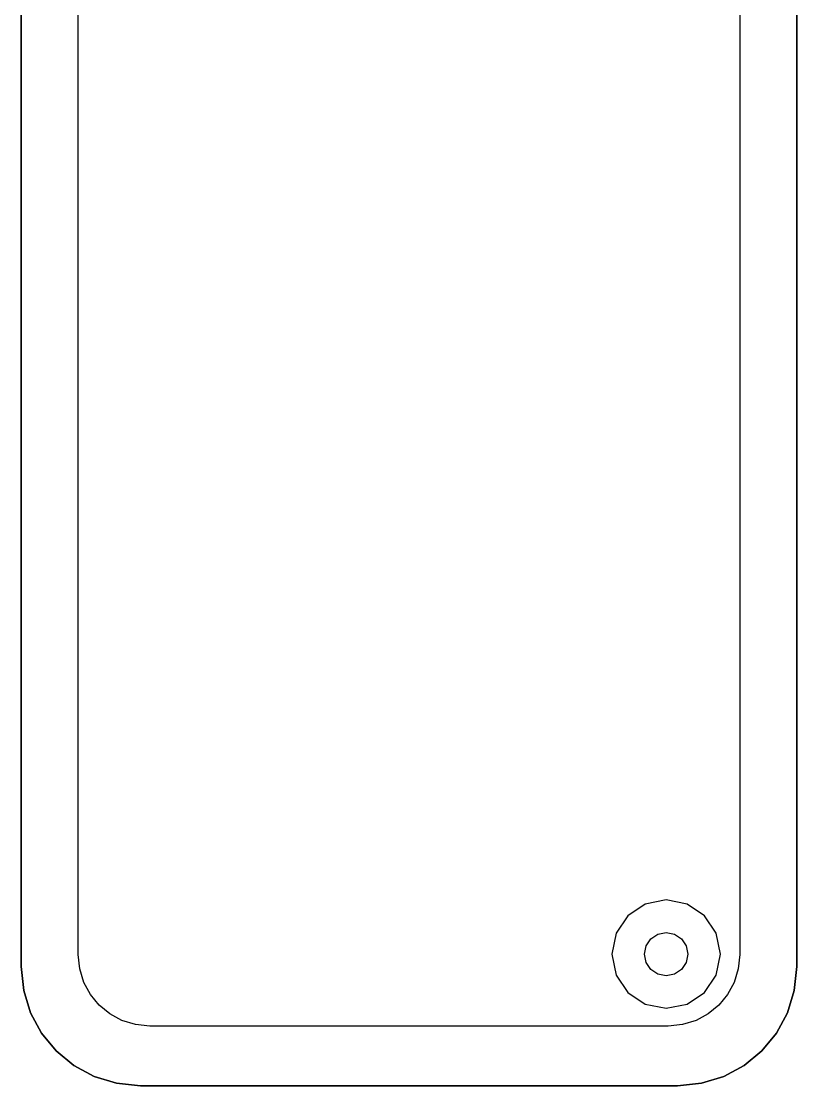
# Model space of a CAD drawing. Extents: x -68 to 38, y -28 to 81.
# Drawn here: x -13.56 to 13.56, y -27.6 to 9.62 of the extents above; entities that cross this region are included whole.
import ezdxf

# ---------------------------------------------------------------- set-up
doc = ezdxf.new("R2010")
doc.units = 0
for name, color, linetype in [('base', 7, 'CONTINUOUS'), ('border', 7, 'CONTINUOUS'), ('screws', 7, 'CONTINUOUS')]:
    doc.layers.add(name, color=color, linetype=linetype)

msp = doc.modelspace()

# ---------------------------------------------------------------- linework, layer by layer
at = {"layer": 'base', "color": 7}
msp.add_lwpolyline([(13.555295, 11.554638), (13.555295, 5.725181), (13.555295, -0.104303), (13.555295, -5.93376), (13.555295, -11.763243), (13.555295, -17.5927), (13.555295, -23.422184), (13.470811, -24.265199), (13.228381, -25.04945), (12.844531, -25.758401), (12.335791, -26.375489), (11.718687, -26.88423), (11.00975, -27.268087), (10.225506, -27.510525), (9.382483, -27.595006), (7.036471, -27.595006), (4.690462, -27.595006), (2.34445, -27.595006), (-0.00156, -27.595006), (-2.347572, -27.595006), (-4.693582, -27.595006), (-7.039593, -27.595006), (-9.385604, -27.595006), (-10.228626, -27.510525), (-11.01287, -27.268087), (-11.721808, -26.88423), (-12.338911, -26.375489), (-12.847652, -25.758401), (-13.231502, -25.04945), (-13.473932, -24.265199), (-13.558415, -23.422184), (-13.558415, -17.5927), (-13.558415, -11.763243), (-13.558415, -5.93376), (-13.558415, -0.104303), (-13.558415, 5.725181), (-13.558415, 11.554638)], dxfattribs=at)
at = {"layer": 'border', "color": 7}
for points in [[(-13.558672, 11.554559), (-13.558672, 5.725128), (-13.558672, -0.104276), (-13.558672, -5.933707), (-13.558672, -11.763138), (-13.558672, -17.592542), (-13.558672, -23.421972), (-13.474186, -24.264988), (-13.231748, -25.049239), (-12.847889, -25.75819), (-12.339138, -26.375304), (-11.722023, -26.884071), (-11.013076, -27.267928), (-10.228825, -27.510366), (-9.385801, -27.594847), (-7.039756, -27.594847), (-4.693711, -27.594847), (-2.347667, -27.594847), (-0.001622, -27.594847), (2.344423, -27.594847), (4.690467, -27.594847), (7.036513, -27.594847), (9.382557, -27.594847), (10.225583, -27.510366), (11.009832, -27.267928), (11.71878, -26.884071), (12.335894, -26.375304), (12.844645, -25.75819), (13.228505, -25.049239), (13.47094, -24.264988), (13.555427, -23.421972), (13.555427, -17.592542), (13.555427, -11.763138), (13.555427, -5.933707), (13.555427, -0.104276), (13.555427, 5.725128), (13.555427, 11.554559)], [(11.560726, 11.34784), (11.560726, 5.621782), (11.560726, -0.104276), (11.560726, -5.830361), (11.560726, -11.556419), (11.560726, -17.282503), (11.560726, -23.008561), (11.510114, -23.513518), (11.364884, -23.983286), (11.134937, -24.407942), (10.83018, -24.777618), (10.460517, -25.082365), (10.03585, -25.312314), (9.566091, -25.457544), (9.061136, -25.508158), (6.670642, -25.508158), (4.446556, -25.508158), (2.222466, -25.508158), (-0.001622, -25.508158), (-2.22571, -25.508158), (-4.449799, -25.508158), (-6.673887, -25.508158), (-9.06438, -25.508158), (-9.569334, -25.457544), (-10.039096, -25.312314), (-10.46376, -25.082365), (-10.833423, -24.777618), (-11.13818, -24.407942), (-11.368126, -23.983286), (-11.513357, -23.513518), (-11.563968, -23.008561), (-11.563968, -17.282503), (-11.563968, -11.556419), (-11.563968, -5.830361), (-11.563968, -0.104276), (-11.563968, 5.621782), (-11.563968, 11.34784)]]:
    msp.add_lwpolyline(points, dxfattribs=at)
at = {"layer": 'screws', "color": 7}
for points in [[(8.99085, -21.099117), (8.252911, -21.247945), (7.650881, -21.654133), (7.244703, -22.256668), (7.095359, -22.994115), (7.244703, -23.732038), (7.650881, -24.334599), (8.252911, -24.740761), (8.99085, -24.889589), (9.728788, -24.740761), (10.331337, -24.334599), (10.737512, -23.732038), (10.88634, -22.994115), (10.737512, -22.256668), (10.330818, -21.654133), (9.728788, -21.247945)], [(8.99085, -22.236004), (9.285924, -22.29543), (9.527253, -22.458228), (9.689516, -22.699025), (9.74946, -22.994115), (9.689516, -23.289681), (9.527253, -23.530504), (9.285924, -23.693276), (8.99085, -23.752701), (8.695779, -23.693276), (8.45445, -23.530504), (8.292186, -23.289681), (8.232239, -22.994115), (8.292186, -22.699025), (8.45445, -22.458228), (8.695779, -22.29543)]]:
    msp.add_lwpolyline(points, close=True, dxfattribs=at)

doc.saveas('drawing.dxf')
